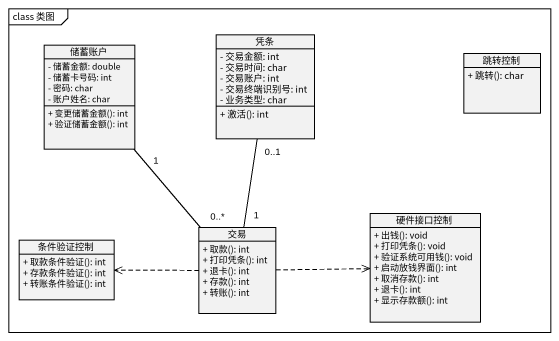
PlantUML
@startuml
mainframe class 类图
hide circle
hide empty members
skinparam classAttributeIconSize 0
class 储蓄账户 {
  - 储蓄金额: double
  - 储蓄卡号码: int
  - 密码: char
  - 账户姓名: char
  + 变更储蓄金额(): int
  + 验证储蓄金额(): int
}
class 凭条 {
  - 交易金额: int
  - 交易时间: char
  - 交易账户: int
  - 交易终端识别号: int
  - 业务类型: char
  + 激活(): int
}
class 跳转控制 {
  + 跳转(): char
}
class 硬件接口控制 {
  + 出钱(): void
  + 打印凭条(): void
  + 验证系统可用钱(): void
  + 启动放钱界面(): int
  + 取消存款(): int
  + 退卡(): int
  + 显示存款额(): int
}
class 条件验证控制 {
  + 取款条件验证(): int
  + 存款条件验证(): int
  + 转账条件验证(): int
}
class 交易 {
  + 取款(): int
  + 打印凭条(): int
  + 退卡(): int
  + 存款(): int
  + 转账(): int
}
储蓄账户 "1" -- "0..*" 交易
凭条 "0..1" -- "1" 交易
交易 .right.> 硬件接口控制
交易 .left.> 条件验证控制
@enduml
